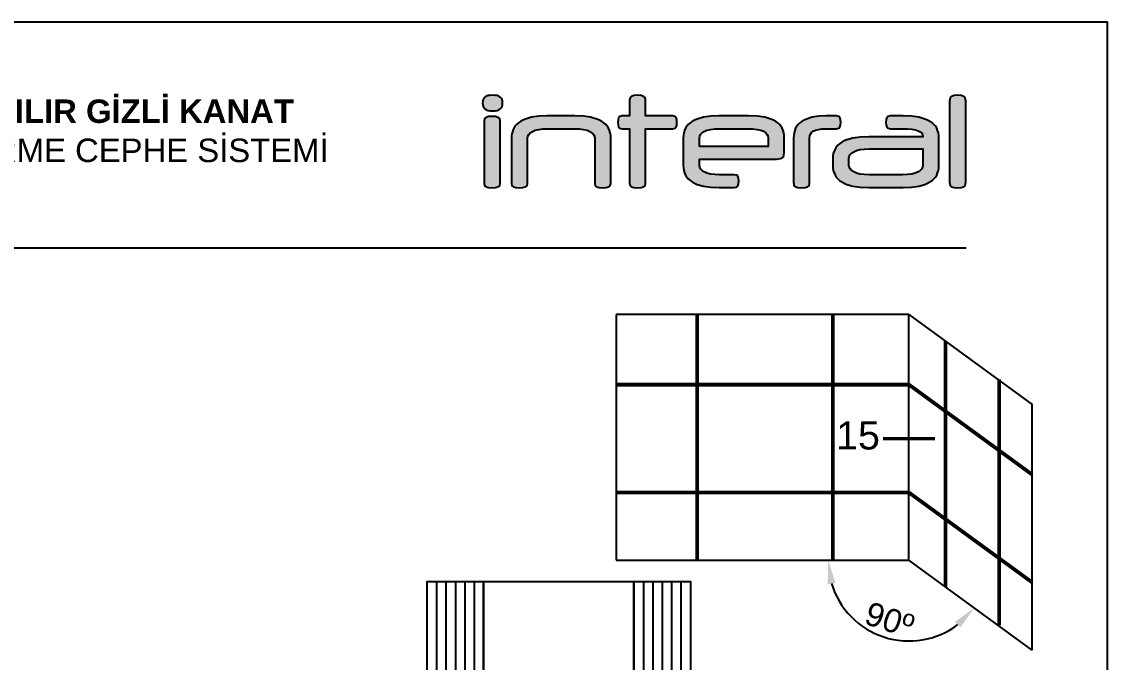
# Model space of a CAD drawing. Header units: millimetres. Extents: x 12 to 3612, y 18 to 315.
# Drawn here: x 3497 to 3612.5, y 246.7 to 314.9 of the extents above; entities that cross this region are included whole.
import ezdxf

# ---------------------------------------------------------------- set-up
doc = ezdxf.new("R2010")
doc.units = ezdxf.units.MM
for name, color, linetype in [('Aksesuar', 7, 'Continuous'), ('ANTET', 140, 'Continuous'), ('antet_k', 7, 'Continuous'), ('Bütil', 50, 'Continuous'), ('PROFIL', 7, 'Continuous'), ('Silikon', 143, 'Continuous'), ('yazı_numara_k', 11, 'Continuous')]:
    doc.layers.add(name, color=color, linetype=linetype)
doc.styles.add('ITALIC', font='italic')
doc.styles.get("Standard").update_dxf_attribs({"font": 'arial.ttf'})
doc.dimstyles.new('ISO-25', dxfattribs={"dimtxt": 2.5, "dimasz": 2.5, "dimexe": 1.25, "dimexo": 0.625, "dimtad": 1, "dimtxsty": 'Standard', "dimcen": 2.5, "dimadec": 0, "dimazin": 0, "dimtfac": 1, "dimtmove": 0, "dimatfit": 3, "dimfxl": 1, "dimarcsym": 0})

# ---------------------------------------------------------------- blocks, each defined once
blk = doc.blocks.new('İnteral Logo - 2D')
at = {"layer": 'PROFIL', "ltscale": 10}
h = blk.add_hatch(color=7, dxfattribs=at)
h.paths.add_polyline_path([(2732.47, 1117.8), (2732.47, 1124.16), (2732.45, 1124.34), (2732.41, 1124.48), (2732.35, 1124.6), (2732.25, 1124.67), (2731.98, 1124.76), (2731.61, 1124.79), (2731.23, 1124.76), (2730.97, 1124.67), (2730.87, 1124.6), (2730.81, 1124.48), (2730.77, 1124.34), (2730.76, 1124.16), (2730.76, 1117.8), (2730.77, 1117.62), (2730.81, 1117.48), (2730.87, 1117.36), (2730.97, 1117.29), (2731.23, 1117.2), (2731.61, 1117.17), (2731.98, 1117.2), (2732.25, 1117.29), (2732.35, 1117.36), (2732.41, 1117.48), (2732.45, 1117.62)])
h.paths.add_polyline_path([(2732.72, 1126.21), (2732.71, 1126.41), (2732.66, 1126.58), (2732.58, 1126.73), (2732.47, 1126.84), (2732.33, 1126.93), (2732.15, 1127), (2731.92, 1127.03), (2731.66, 1127.05), (2731.4, 1127.03), (2731.17, 1127), (2730.99, 1126.93), (2730.84, 1126.84), (2730.73, 1126.73), (2730.66, 1126.58), (2730.61, 1126.41), (2730.59, 1126.21), (2730.61, 1126.01), (2730.66, 1125.84), (2730.73, 1125.69), (2730.84, 1125.58), (2730.99, 1125.49), (2731.17, 1125.42), (2731.4, 1125.39), (2731.66, 1125.37), (2731.92, 1125.39), (2732.15, 1125.42), (2732.33, 1125.49), (2732.47, 1125.58), (2732.58, 1125.69), (2732.66, 1125.84), (2732.71, 1126.01)])
for points in [[(2751.25, 1123.85), (2751.27, 1124.15), (2751.25, 1124.44), (2751.18, 1124.66), (2751.13, 1124.74), (2751.04, 1124.79), (2750.79, 1124.84), (2747.94, 1124.84), (2747.94, 1126.41), (2747.93, 1126.59), (2747.89, 1126.74), (2747.82, 1126.85), (2747.73, 1126.92), (2747.46, 1127.02), (2747.08, 1127.05), (2746.7, 1127.02), (2746.44, 1126.92), (2746.35, 1126.85), (2746.28, 1126.74), (2746.24, 1126.59), (2746.23, 1126.41), (2746.23, 1124.84), (2745.46, 1124.84), (2745.21, 1124.79), (2745.12, 1124.74), (2745.06, 1124.66), (2745, 1124.44), (2744.98, 1124.15), (2745, 1123.85), (2745.06, 1123.64), (2745.12, 1123.57), (2745.21, 1123.52), (2745.46, 1123.47), (2746.23, 1123.47), (2746.23, 1117.8), (2746.24, 1117.62), (2746.28, 1117.48), (2746.35, 1117.36), (2746.44, 1117.29), (2746.7, 1117.2), (2747.08, 1117.17), (2747.46, 1117.2), (2747.73, 1117.29), (2747.82, 1117.36), (2747.89, 1117.48), (2747.93, 1117.62), (2747.94, 1117.8), (2747.94, 1123.47), (2750.79, 1123.47), (2751.04, 1123.52), (2751.13, 1123.57), (2751.18, 1123.64)], [(2743.86, 1123.73), (2743.7, 1123.92), (2743.51, 1124.09), (2743.28, 1124.25), (2743.03, 1124.39), (2742.75, 1124.51), (2742.09, 1124.69), (2741.32, 1124.8), (2740.42, 1124.84), (2737.48, 1124.84), (2736.59, 1124.8), (2735.81, 1124.69), (2735.16, 1124.51), (2734.87, 1124.39), (2734.62, 1124.25), (2734.4, 1124.09), (2734.2, 1123.92), (2734.04, 1123.73), (2733.91, 1123.52), (2733.8, 1123.29), (2733.73, 1123.04), (2733.68, 1122.77), (2733.67, 1122.49), (2733.67, 1117.8), (2733.68, 1117.62), (2733.72, 1117.48), (2733.79, 1117.36), (2733.88, 1117.29), (2734.14, 1117.2), (2734.52, 1117.17), (2734.89, 1117.2), (2735.16, 1117.29), (2735.26, 1117.36), (2735.33, 1117.48), (2735.37, 1117.62), (2735.38, 1117.8), (2735.38, 1122.49), (2735.41, 1122.69), (2735.51, 1122.87), (2735.67, 1123.04), (2735.89, 1123.19), (2736.19, 1123.31), (2736.56, 1123.4), (2737.01, 1123.46), (2737.54, 1123.47), (2740.37, 1123.47), (2740.89, 1123.46), (2741.34, 1123.4), (2741.72, 1123.31), (2742.01, 1123.19), (2742.24, 1123.04), (2742.4, 1122.87), (2742.49, 1122.69), (2742.52, 1122.49), (2742.52, 1117.8), (2742.54, 1117.62), (2742.58, 1117.48), (2742.64, 1117.36), (2742.73, 1117.29), (2743, 1117.2), (2743.37, 1117.17), (2743.75, 1117.2), (2744.02, 1117.29), (2744.11, 1117.36), (2744.18, 1117.48), (2744.22, 1117.62), (2744.24, 1117.8), (2744.24, 1122.49), (2744.22, 1122.77), (2744.18, 1123.04), (2744.1, 1123.29), (2744, 1123.52)], [(2768.68, 1123.85), (2768.7, 1124.15), (2768.68, 1124.44), (2768.61, 1124.66), (2768.55, 1124.74), (2768.47, 1124.79), (2768.21, 1124.84), (2767.16, 1124.84), (2766.36, 1124.8), (2765.67, 1124.69), (2765.07, 1124.51), (2764.81, 1124.39), (2764.57, 1124.26), (2764.36, 1124.1), (2764.18, 1123.93), (2764.02, 1123.74), (2763.9, 1123.53), (2763.8, 1123.3), (2763.73, 1123.05), (2763.69, 1122.79), (2763.67, 1122.5), (2763.67, 1117.8), (2763.69, 1117.62), (2763.72, 1117.48), (2763.79, 1117.36), (2763.88, 1117.29), (2764.15, 1117.2), (2764.52, 1117.17), (2764.9, 1117.2), (2765.17, 1117.29), (2765.26, 1117.36), (2765.33, 1117.48), (2765.37, 1117.62), (2765.38, 1117.8), (2765.38, 1122.5), (2765.41, 1122.72), (2765.48, 1122.91), (2765.6, 1123.08), (2765.78, 1123.22), (2766.01, 1123.33), (2766.32, 1123.41), (2766.7, 1123.46), (2767.16, 1123.47), (2768.21, 1123.47), (2768.47, 1123.52), (2768.55, 1123.57), (2768.61, 1123.64)]]:
    blk.add_hatch(color=7, dxfattribs=at).paths.add_polyline_path(points)
at = {"layer": 'PROFIL', "ltscale": 10, "true_color": 0xfed100}
blk.add_hatch(color=40, dxfattribs=at).paths.add_polyline_path([(2781.99, 1117.8), (2781.99, 1126.41), (2781.98, 1126.59), (2781.94, 1126.74), (2781.87, 1126.85), (2781.78, 1126.92), (2781.51, 1127.02), (2781.13, 1127.05), (2780.75, 1127.02), (2780.49, 1126.92), (2780.4, 1126.85), (2780.33, 1126.74), (2780.29, 1126.59), (2780.28, 1126.41), (2780.28, 1117.8), (2780.29, 1117.62), (2780.33, 1117.48), (2780.4, 1117.36), (2780.49, 1117.29), (2780.75, 1117.2), (2781.13, 1117.17), (2781.51, 1117.2), (2781.78, 1117.29), (2781.87, 1117.36), (2781.94, 1117.48), (2781.98, 1117.62)])
at = {"layer": 'PROFIL', "ltscale": 10}
h = blk.add_hatch(color=7, dxfattribs=at)
h.paths.add_polyline_path([(2762, 1124.1), (2761.79, 1124.26), (2761.55, 1124.39), (2761.27, 1124.51), (2760.61, 1124.69), (2759.81, 1124.8), (2758.87, 1124.84), (2755.76, 1124.84), (2754.87, 1124.8), (2754.09, 1124.69), (2753.44, 1124.51), (2753.15, 1124.39), (2752.9, 1124.25), (2752.68, 1124.09), (2752.48, 1123.92), (2752.32, 1123.73), (2752.18, 1123.52), (2752.08, 1123.29), (2752.01, 1123.04), (2751.96, 1122.77), (2751.95, 1122.49), (2751.95, 1119.56), (2751.96, 1119.28), (2752.01, 1119.02), (2752.08, 1118.77), (2752.18, 1118.54), (2752.32, 1118.33), (2752.48, 1118.14), (2752.68, 1117.96), (2752.9, 1117.81), (2753.15, 1117.67), (2753.44, 1117.55), (2754.09, 1117.37), (2754.87, 1117.26), (2755.76, 1117.22), (2757.36, 1117.22), (2757.62, 1117.26), (2757.7, 1117.32), (2757.76, 1117.39), (2757.83, 1117.61), (2757.85, 1117.91), (2757.83, 1118.2), (2757.76, 1118.41), (2757.7, 1118.49), (2757.62, 1118.54), (2757.36, 1118.58), (2755.81, 1118.58), (2755.29, 1118.6), (2754.84, 1118.65), (2754.46, 1118.74), (2754.17, 1118.87), (2753.95, 1119.02), (2753.79, 1119.19), (2753.69, 1119.37), (2753.66, 1119.56), (2753.66, 1120.25), (2761.88, 1120.25), (2762.3, 1120.29), (2762.44, 1120.34), (2762.54, 1120.4), (2762.61, 1120.49), (2762.65, 1120.61), (2762.69, 1120.94), (2762.69, 1122.49), (2762.67, 1122.78), (2762.63, 1123.04), (2762.56, 1123.29), (2762.46, 1123.52), (2762.34, 1123.74), (2762.18, 1123.93)])
h.paths.add_polyline_path([(2753.66, 1121.59), (2753.66, 1122.49), (2753.69, 1122.69), (2753.79, 1122.87), (2753.95, 1123.04), (2754.17, 1123.19), (2754.46, 1123.31), (2754.84, 1123.4), (2755.29, 1123.46), (2755.81, 1123.47), (2758.82, 1123.47), (2759.35, 1123.46), (2759.81, 1123.41), (2760.18, 1123.33), (2760.47, 1123.22), (2760.69, 1123.08), (2760.85, 1122.91), (2760.95, 1122.71), (2760.98, 1122.49), (2760.98, 1121.59)], flags=16)
at = {"layer": 'PROFIL', "ltscale": 10, "true_color": 0xfed100}
h = blk.add_hatch(color=40, dxfattribs=at)
h.paths.add_polyline_path([(2779.15, 1119.56), (2779.15, 1122.49), (2779.13, 1122.77), (2779.09, 1123.04), (2779.01, 1123.29), (2778.91, 1123.52), (2778.78, 1123.73), (2778.61, 1123.92), (2778.42, 1124.09), (2778.19, 1124.25), (2777.94, 1124.39), (2777.66, 1124.51), (2777, 1124.69), (2776.23, 1124.8), (2775.33, 1124.84), (2774.01, 1124.84), (2773.76, 1124.79), (2773.67, 1124.74), (2773.61, 1124.67), (2773.54, 1124.45), (2773.51, 1124.15), (2773.54, 1123.85), (2773.61, 1123.64), (2773.67, 1123.57), (2773.76, 1123.52), (2774.01, 1123.47), (2775.28, 1123.47), (2775.81, 1123.46), (2776.27, 1123.42), (2776.64, 1123.35), (2776.93, 1123.25), (2777.15, 1123.13), (2777.31, 1122.99), (2777.4, 1122.82), (2777.44, 1122.64), (2777.44, 1122.62), (2771.67, 1122.62), (2770.77, 1122.59), (2770, 1122.48), (2769.34, 1122.29), (2769.06, 1122.18), (2768.81, 1122.04), (2768.58, 1121.88), (2768.39, 1121.71), (2768.22, 1121.52), (2768.09, 1121.31), (2767.99, 1121.08), (2767.91, 1120.83), (2767.87, 1120.56), (2767.85, 1120.28), (2767.85, 1119.56), (2767.87, 1119.28), (2767.91, 1119.02), (2767.99, 1118.77), (2768.09, 1118.54), (2768.22, 1118.33), (2768.39, 1118.14), (2768.58, 1117.96), (2768.81, 1117.81), (2769.06, 1117.67), (2769.34, 1117.55), (2770, 1117.37), (2770.77, 1117.26), (2771.67, 1117.22), (2775.33, 1117.22), (2776.23, 1117.26), (2777, 1117.37), (2777.66, 1117.55), (2777.94, 1117.67), (2778.19, 1117.81), (2778.42, 1117.96), (2778.61, 1118.14), (2778.78, 1118.33), (2778.91, 1118.54), (2779.01, 1118.77), (2779.09, 1119.02), (2779.13, 1119.28)])
h.paths.add_polyline_path([(2769.56, 1119.56), (2769.56, 1120.33), (2769.6, 1120.53), (2769.69, 1120.72), (2769.85, 1120.88), (2770.08, 1121.03), (2770.37, 1121.16), (2770.74, 1121.25), (2771.19, 1121.3), (2771.72, 1121.32), (2777.44, 1121.32), (2777.44, 1119.56), (2777.4, 1119.37), (2777.31, 1119.19), (2777.15, 1119.02), (2776.92, 1118.87), (2776.63, 1118.74), (2776.26, 1118.65), (2775.81, 1118.6), (2775.28, 1118.58), (2771.72, 1118.58), (2771.19, 1118.6), (2770.74, 1118.65), (2770.37, 1118.74), (2770.08, 1118.87), (2769.85, 1119.02), (2769.69, 1119.19), (2769.6, 1119.37)], flags=16)
at = {"layer": 'PROFIL', "color": 7, "ltscale": 10}
for points in [[(2732.72, 1126.21), (2732.71, 1126.41), (2732.66, 1126.58), (2732.58, 1126.73), (2732.47, 1126.84), (2732.33, 1126.93), (2732.15, 1127), (2731.92, 1127.03), (2731.66, 1127.05), (2731.4, 1127.03), (2731.17, 1127), (2730.99, 1126.93), (2730.84, 1126.84), (2730.73, 1126.73), (2730.66, 1126.58), (2730.61, 1126.41), (2730.59, 1126.21), (2730.61, 1126.01), (2730.66, 1125.84), (2730.73, 1125.69), (2730.84, 1125.58), (2730.99, 1125.49), (2731.17, 1125.42), (2731.4, 1125.39), (2731.66, 1125.37), (2731.92, 1125.39), (2732.15, 1125.42), (2732.33, 1125.49), (2732.47, 1125.58), (2732.58, 1125.69), (2732.66, 1125.84), (2732.71, 1126.01)], [(2751.25, 1123.85), (2751.27, 1124.15), (2751.25, 1124.44), (2751.18, 1124.66), (2751.13, 1124.74), (2751.04, 1124.79), (2750.79, 1124.84), (2747.94, 1124.84), (2747.94, 1126.41), (2747.93, 1126.59), (2747.89, 1126.74), (2747.82, 1126.85), (2747.73, 1126.92), (2747.46, 1127.02), (2747.08, 1127.05), (2746.7, 1127.02), (2746.44, 1126.92), (2746.35, 1126.85), (2746.28, 1126.74), (2746.24, 1126.59), (2746.23, 1126.41), (2746.23, 1124.84), (2745.46, 1124.84), (2745.21, 1124.79), (2745.12, 1124.74), (2745.06, 1124.66), (2745, 1124.44), (2744.98, 1124.15), (2745, 1123.85), (2745.06, 1123.64), (2745.12, 1123.57), (2745.21, 1123.52), (2745.46, 1123.47), (2746.23, 1123.47), (2746.23, 1117.8), (2746.24, 1117.62), (2746.28, 1117.48), (2746.35, 1117.36), (2746.44, 1117.29), (2746.7, 1117.2), (2747.08, 1117.17), (2747.46, 1117.2), (2747.73, 1117.29), (2747.82, 1117.36), (2747.89, 1117.48), (2747.93, 1117.62), (2747.94, 1117.8), (2747.94, 1123.47), (2750.79, 1123.47), (2751.04, 1123.52), (2751.13, 1123.57), (2751.18, 1123.64)], [(2732.47, 1117.8), (2732.47, 1124.16), (2732.45, 1124.34), (2732.41, 1124.48), (2732.35, 1124.6), (2732.25, 1124.67), (2731.98, 1124.76), (2731.61, 1124.79), (2731.23, 1124.76), (2730.97, 1124.67), (2730.87, 1124.6), (2730.81, 1124.48), (2730.77, 1124.34), (2730.76, 1124.16), (2730.76, 1117.8), (2730.77, 1117.62), (2730.81, 1117.48), (2730.87, 1117.36), (2730.97, 1117.29), (2731.23, 1117.2), (2731.61, 1117.17), (2731.98, 1117.2), (2732.25, 1117.29), (2732.35, 1117.36), (2732.41, 1117.48), (2732.45, 1117.62)], [(2743.86, 1123.73), (2743.7, 1123.92), (2743.51, 1124.09), (2743.28, 1124.25), (2743.03, 1124.39), (2742.75, 1124.51), (2742.09, 1124.69), (2741.32, 1124.8), (2740.42, 1124.84), (2737.48, 1124.84), (2736.59, 1124.8), (2735.81, 1124.69), (2735.16, 1124.51), (2734.87, 1124.39), (2734.62, 1124.25), (2734.4, 1124.09), (2734.2, 1123.92), (2734.04, 1123.73), (2733.91, 1123.52), (2733.8, 1123.29), (2733.73, 1123.04), (2733.68, 1122.77), (2733.67, 1122.49), (2733.67, 1117.8), (2733.68, 1117.62), (2733.72, 1117.48), (2733.79, 1117.36), (2733.88, 1117.29), (2734.14, 1117.2), (2734.52, 1117.17), (2734.89, 1117.2), (2735.16, 1117.29), (2735.26, 1117.36), (2735.33, 1117.48), (2735.37, 1117.62), (2735.38, 1117.8), (2735.38, 1122.49), (2735.41, 1122.69), (2735.51, 1122.87), (2735.67, 1123.04), (2735.89, 1123.19), (2736.19, 1123.31), (2736.56, 1123.4), (2737.01, 1123.46), (2737.54, 1123.47), (2740.37, 1123.47), (2740.89, 1123.46), (2741.34, 1123.4), (2741.72, 1123.31), (2742.01, 1123.19), (2742.24, 1123.04), (2742.4, 1122.87), (2742.49, 1122.69), (2742.52, 1122.49), (2742.52, 1117.8), (2742.54, 1117.62), (2742.58, 1117.48), (2742.64, 1117.36), (2742.73, 1117.29), (2743, 1117.2), (2743.37, 1117.17), (2743.75, 1117.2), (2744.02, 1117.29), (2744.11, 1117.36), (2744.18, 1117.48), (2744.22, 1117.62), (2744.24, 1117.8), (2744.24, 1122.49), (2744.22, 1122.77), (2744.18, 1123.04), (2744.1, 1123.29), (2744, 1123.52)], [(2762, 1124.1), (2761.79, 1124.26), (2761.55, 1124.39), (2761.27, 1124.51), (2760.61, 1124.69), (2759.81, 1124.8), (2758.87, 1124.84), (2755.76, 1124.84), (2754.87, 1124.8), (2754.09, 1124.69), (2753.44, 1124.51), (2753.15, 1124.39), (2752.9, 1124.25), (2752.68, 1124.09), (2752.48, 1123.92), (2752.32, 1123.73), (2752.18, 1123.52), (2752.08, 1123.29), (2752.01, 1123.04), (2751.96, 1122.77), (2751.95, 1122.49), (2751.95, 1119.56), (2751.96, 1119.28), (2752.01, 1119.02), (2752.08, 1118.77), (2752.18, 1118.54), (2752.32, 1118.33), (2752.48, 1118.14), (2752.68, 1117.96), (2752.9, 1117.81), (2753.15, 1117.67), (2753.44, 1117.55), (2754.09, 1117.37), (2754.87, 1117.26), (2755.76, 1117.22), (2757.36, 1117.22), (2757.62, 1117.26), (2757.7, 1117.32), (2757.76, 1117.39), (2757.83, 1117.61), (2757.85, 1117.91), (2757.83, 1118.2), (2757.76, 1118.41), (2757.7, 1118.49), (2757.62, 1118.54), (2757.36, 1118.58), (2755.81, 1118.58), (2755.29, 1118.6), (2754.84, 1118.65), (2754.46, 1118.74), (2754.17, 1118.87), (2753.95, 1119.02), (2753.79, 1119.19), (2753.69, 1119.37), (2753.66, 1119.56), (2753.66, 1120.25), (2761.88, 1120.25), (2762.3, 1120.29), (2762.44, 1120.34), (2762.54, 1120.4), (2762.61, 1120.49), (2762.65, 1120.61), (2762.69, 1120.94), (2762.69, 1122.49), (2762.67, 1122.78), (2762.63, 1123.04), (2762.56, 1123.29), (2762.46, 1123.52), (2762.34, 1123.74), (2762.18, 1123.93)], [(2768.68, 1123.85), (2768.7, 1124.15), (2768.68, 1124.44), (2768.61, 1124.66), (2768.55, 1124.74), (2768.47, 1124.79), (2768.21, 1124.84), (2767.16, 1124.84), (2766.36, 1124.8), (2765.67, 1124.69), (2765.07, 1124.51), (2764.81, 1124.39), (2764.57, 1124.26), (2764.36, 1124.1), (2764.18, 1123.93), (2764.02, 1123.74), (2763.9, 1123.53), (2763.8, 1123.3), (2763.73, 1123.05), (2763.69, 1122.79), (2763.67, 1122.5), (2763.67, 1117.8), (2763.69, 1117.62), (2763.72, 1117.48), (2763.79, 1117.36), (2763.88, 1117.29), (2764.15, 1117.2), (2764.52, 1117.17), (2764.9, 1117.2), (2765.17, 1117.29), (2765.26, 1117.36), (2765.33, 1117.48), (2765.37, 1117.62), (2765.38, 1117.8), (2765.38, 1122.5), (2765.41, 1122.72), (2765.48, 1122.91), (2765.6, 1123.08), (2765.78, 1123.22), (2766.01, 1123.33), (2766.32, 1123.41), (2766.7, 1123.46), (2767.16, 1123.47), (2768.21, 1123.47), (2768.47, 1123.52), (2768.55, 1123.57), (2768.61, 1123.64)], [(2753.66, 1121.59), (2753.66, 1122.49), (2753.69, 1122.69), (2753.79, 1122.87), (2753.95, 1123.04), (2754.17, 1123.19), (2754.46, 1123.31), (2754.84, 1123.4), (2755.29, 1123.46), (2755.81, 1123.47), (2758.82, 1123.47), (2759.35, 1123.46), (2759.81, 1123.41), (2760.18, 1123.33), (2760.47, 1123.22), (2760.69, 1123.08), (2760.85, 1122.91), (2760.95, 1122.71), (2760.98, 1122.49), (2760.98, 1121.59)]]:
    blk.add_lwpolyline(points, close=True, dxfattribs=at)
at = {"layer": 'PROFIL', "color": 40, "ltscale": 10, "true_color": 0xfed100}
for points in [[(2781.99, 1117.8), (2781.99, 1126.41), (2781.98, 1126.59), (2781.94, 1126.74), (2781.87, 1126.85), (2781.78, 1126.92), (2781.51, 1127.02), (2781.13, 1127.05), (2780.75, 1127.02), (2780.49, 1126.92), (2780.4, 1126.85), (2780.33, 1126.74), (2780.29, 1126.59), (2780.28, 1126.41), (2780.28, 1117.8), (2780.29, 1117.62), (2780.33, 1117.48), (2780.4, 1117.36), (2780.49, 1117.29), (2780.75, 1117.2), (2781.13, 1117.17), (2781.51, 1117.2), (2781.78, 1117.29), (2781.87, 1117.36), (2781.94, 1117.48), (2781.98, 1117.62)], [(2779.15, 1119.56), (2779.15, 1122.49), (2779.13, 1122.77), (2779.09, 1123.04), (2779.01, 1123.29), (2778.91, 1123.52), (2778.78, 1123.73), (2778.61, 1123.92), (2778.42, 1124.09), (2778.19, 1124.25), (2777.94, 1124.39), (2777.66, 1124.51), (2777, 1124.69), (2776.23, 1124.8), (2775.33, 1124.84), (2774.01, 1124.84), (2773.76, 1124.79), (2773.67, 1124.74), (2773.61, 1124.67), (2773.54, 1124.45), (2773.51, 1124.15), (2773.54, 1123.85), (2773.61, 1123.64), (2773.67, 1123.57), (2773.76, 1123.52), (2774.01, 1123.47), (2775.28, 1123.47), (2775.81, 1123.46), (2776.27, 1123.42), (2776.64, 1123.35), (2776.93, 1123.25), (2777.15, 1123.13), (2777.31, 1122.99), (2777.4, 1122.82), (2777.44, 1122.64), (2777.44, 1122.62), (2771.67, 1122.62), (2770.77, 1122.59), (2770, 1122.48), (2769.34, 1122.29), (2769.06, 1122.18), (2768.81, 1122.04), (2768.58, 1121.88), (2768.39, 1121.71), (2768.22, 1121.52), (2768.09, 1121.31), (2767.99, 1121.08), (2767.91, 1120.83), (2767.87, 1120.56), (2767.85, 1120.28), (2767.85, 1119.56), (2767.87, 1119.28), (2767.91, 1119.02), (2767.99, 1118.77), (2768.09, 1118.54), (2768.22, 1118.33), (2768.39, 1118.14), (2768.58, 1117.96), (2768.81, 1117.81), (2769.06, 1117.67), (2769.34, 1117.55), (2770, 1117.37), (2770.77, 1117.26), (2771.67, 1117.22), (2775.33, 1117.22), (2776.23, 1117.26), (2777, 1117.37), (2777.66, 1117.55), (2777.94, 1117.67), (2778.19, 1117.81), (2778.42, 1117.96), (2778.61, 1118.14), (2778.78, 1118.33), (2778.91, 1118.54), (2779.01, 1118.77), (2779.09, 1119.02), (2779.13, 1119.28)], [(2769.56, 1119.56), (2769.56, 1120.33), (2769.6, 1120.53), (2769.69, 1120.72), (2769.85, 1120.88), (2770.08, 1121.03), (2770.37, 1121.16), (2770.74, 1121.25), (2771.19, 1121.3), (2771.72, 1121.32), (2777.44, 1121.32), (2777.44, 1119.56), (2777.4, 1119.37), (2777.31, 1119.19), (2777.15, 1119.02), (2776.92, 1118.87), (2776.63, 1118.74), (2776.26, 1118.65), (2775.81, 1118.6), (2775.28, 1118.58), (2771.72, 1118.58), (2771.19, 1118.6), (2770.74, 1118.65), (2770.37, 1118.74), (2770.08, 1118.87), (2769.85, 1119.02), (2769.69, 1119.19), (2769.6, 1119.37)]]:
    blk.add_lwpolyline(points, close=True, dxfattribs=at)
blk = doc.blocks.new('LOGO-1')
at = {"color": 7}
blk.add_line((1063.42, 1834.52), (883.42, 1834.52), dxfattribs=at)
at = {"layer": 'yazı_numara_k', "color": 140}
blk.add_blockref('İnteral Logo - 2D', (-1718.64, 723.78), dxfattribs=at)
at = {"insert": (941.9, 1850.37), "char_height": 2.5, "width": 80.5608, "attachment_point": 1}
blk.add_mtext('{\\pxi3.38364;\\fArial Unicode MS|b1|i0|c162|p34;İÇE AÇILIR GİZLİ KANAT\\fArial Unicode MS|b0|i0|c162|p34;\\PGİYDİRME CEPHE SİSTEMİ}', dxfattribs=at)
blk = doc.blocks.new('MN50 ICV SİP. KAT. SYF.')
at = {"layer": 'antet_k', "color": 252}
blk.add_lwpolyline([(196.74, 36.05), (196.74, 333.05), (406.74, 333.05), (406.74, 36.05)], close=True, dxfattribs=at)
at = {"color": 0}
blk.add_blockref('LOGO-1', (-671.68, -1525.6), dxfattribs=at)
blk = doc.blocks.new('CAM (28 mm) - A')
for points in [[(-2035.01, 2821.74), (-2034.51, 2821.74), (-2034.51, 2827.56), (-2035.01, 2827.56), (-2035.01, 2827.56), (-2035.01, 2827.56), (-2035.01, 2821.74)], [(-2019.01, 2821.74), (-2019.01, 2827.56), (-2019.51, 2827.56), (-2019.51, 2822.03), (-2019.51, 2821.74), (-2019.01, 2821.74)]]:
    blk.add_hatch(color=2).paths.add_polyline_path(points)
at = {"layer": 'Aksesuar'}
h = blk.add_hatch(dxfattribs=at)
h.set_pattern_fill('DOTS', color=143, scale=0.5, angle=360)
h.set_pattern_definition([(360, (-5614.5057, 2692.7942), (0.396875, -0.79375), [0, -0.79375])])
h.paths.add_polyline_path([(-2035.01, 2812.76, -0.22997), (-2019.01, 2812.76), (-2019.01, 2817.76), (-2019.01, 2817.76), (-2019.01, 2821.74), (-2019.51, 2821.74, 0.339505), (-2021.49, 2819.76), (-2032.53, 2819.76, 0.339506), (-2034.51, 2821.74), (-2035.01, 2821.74), (-2035.01, 2818.98), (-2035.01, 2817.76)])
at = {"layer": 'Aksesuar', "color": 143}
for p, q in [((-2040.01, 2862.76), (-2040.01, 2812.76)), ((-2039.01, 2862.76), (-2039.01, 2812.76)), ((-2038.01, 2862.76), (-2038.01, 2812.76)), ((-2037.01, 2862.76), (-2037.01, 2812.76)), ((-2036.01, 2862.76), (-2036.01, 2812.76)), ((-2018.01, 2862.76), (-2018.01, 2812.76)), ((-2017.01, 2862.76), (-2017.01, 2812.76)), ((-2016.01, 2862.76), (-2016.01, 2812.76)), ((-2015.01, 2862.76), (-2015.01, 2812.76)), ((-2014.01, 2862.76), (-2014.01, 2812.76))]:
    blk.add_line(p, q, dxfattribs=at)
for points in [[(-2035.01, 2827.56), (-2035.01, 2862.76), (-2041.01, 2862.76), (-2041.01, 2823.66), (-2041.01, 2814.25), (-2040.75, 2813.52), (-2040.75, 2813.5), (-2040.01, 2812.76), (-2035.01, 2812.76), (-2035.01, 2817.76), (-2035.01, 2821.74), (-2035.01, 2821.74), (-2035.01, 2827.56)], [(-2019.01, 2827.56), (-2019.01, 2862.76), (-2035.01, 2862.76), (-2035.01, 2827.56), (-2034.51, 2827.56), (-2032.81, 2827.56), (-2021.21, 2827.56), (-2019.51, 2827.56)], [(-2013.01, 2823.66), (-2013.01, 2862.76), (-2019.01, 2862.76), (-2019.01, 2827.56), (-2019.01, 2827.56), (-2019.01, 2821.74), (-2019.01, 2821.74), (-2019.01, 2817.76), (-2019.01, 2812.76), (-2014.01, 2812.76), (-2013.26, 2813.5), (-2013.26, 2813.52), (-2013.01, 2814.25)]]:
    blk.add_lwpolyline(points, close=True, dxfattribs=at)
for points in [[(-2034.51, 2827.56), (-2034.51, 2821.74, -0.339506), (-2032.53, 2819.76), (-2021.49, 2819.76, -0.339506), (-2019.51, 2821.74), (-2019.51, 2822.03), (-2019.51, 2827.56), (-2021.21, 2827.56), (-2032.81, 2827.56)], [(-2033.71, 2826.56), (-2034.01, 2826.56), (-2034.01, 2822.14, -0.253025), (-2032.12, 2820.26), (-2021.89, 2820.26, -0.253025), (-2020.01, 2822.14), (-2020.01, 2826.56), (-2020.31, 2826.56), (-2020.31, 2822.36, 0.214531), (-2022.11, 2820.56), (-2031.91, 2820.56, 0.214531), (-2033.71, 2822.36)], [(-2033.51, 2826.56), (-2032.81, 2826.56), (-2021.21, 2826.56), (-2020.51, 2826.56), (-2020.51, 2822.49, 0.192571), (-2022.24, 2820.76), (-2031.77, 2820.76, 0.192571), (-2033.51, 2822.49)]]:
    blk.add_lwpolyline(points, format="xyb", close=True, dxfattribs=at)
at = {"layer": 'Aksesuar', "color": 143, "elevation": 0}
blk.add_lwpolyline([(-2019.01, 2812.76), (-2019.01, 2821.74), (-2019.51, 2821.74, 0.339505), (-2021.49, 2819.76), (-2032.53, 2819.76, 0.339506), (-2034.51, 2821.74), (-2035.01, 2821.74), (-2035.01, 2812.76, -0.22997)], format="xyb", close=True, dxfattribs=at)
at = {"layer": 'Bütil'}
blk.add_lwpolyline([(-2035.01, 2821.74), (-2035.01, 2827.56), (-2034.51, 2827.56), (-2034.51, 2821.74)], close=True, dxfattribs=at)
at = {"layer": 'Silikon', "color": 140, "flags": 128}
blk.add_lwpolyline([(-2019.01, 2821.74), (-2019.01, 2827.56), (-2019.51, 2827.56), (-2019.51, 2821.74)], close=True, dxfattribs=at)
blk = doc.blocks.new('İLİS. GÖR. B')
at = {"const_width": 0.4}
for points in [[(2278.94, 558.73), (2278.94, 584.92)], [(2293.38, 558.73), (2293.38, 584.92)], [(2266.96, 555.88), (2266.96, 582.08)], [(2257.74, 567.86), (2270.85, 577.44)], [(2261.26, 551.81), (2261.26, 578)], [(2270.85, 577.44), (2302.01, 577.44)], [(2257.74, 556.38), (2270.85, 565.95)], [(2270.85, 565.95), (2302.01, 565.95)]]:
    blk.add_lwpolyline(points, dxfattribs=at)
at = {"layer": 'ANTET', "color": 0, "linetype": 'ByBlock'}
for p, q in [((2270.85, 584.92), (2257.74, 575.34)), ((2270.85, 584.92), (2302.01, 584.92)), ((2270.85, 565.95), (2270.85, 584.92)), ((2302.01, 584.92), (2302.01, 558.74)), ((2257.74, 549.16), (2257.74, 575.34)), ((2270.85, 558.74), (2270.85, 565.95)), ((2257.74, 549.16), (2270.85, 558.74)), ((2302.01, 558.74), (2270.85, 558.74))]:
    blk.add_line(p, q, dxfattribs=at)
blk = doc.blocks.new('*D121')
at = {"layer": 'ANTET', "color": 0, "lineweight": -2}
blk.add_arc((3591.37, 257.53), 8.6, 196.7222, 307.1178, dxfattribs=at)
at = {"layer": 'ANTET', "color": 0}
for points in [[(3583.55, 255.11), (3582.73, 254.99), (3582.78, 257.53)], [(3596.86, 250.38), (3596.26, 250.96), (3598.31, 252.45)]]:
    blk.add_solid(points, dxfattribs=at)
at = {"layer": 'Defpoints', "color": 0}
for p in [(3560.21, 257.53), (3591.37, 257.53), (3591.37, 257.53), (3585.62, 251.14), (3604.48, 247.95)]:
    blk.add_point(p, dxfattribs=at)
at = {"layer": 'ANTET', "color": 0, "insert": (3589.3, 251.18), "char_height": 2.5, "attachment_point": 5, "rotation": 341.92}
blk.add_mtext('{90º}', dxfattribs=at)

msp = doc.modelspace()

# ---------------------------------------------------------------- linework, layer by layer
at = {"layer": 'ANTET', "color": 0, "const_width": 0.359, "flags": 128}
msp.add_lwpolyline([(3588.592, 270.486), (3594.154, 270.486)], dxfattribs=at)

# ---------------------------------------------------------------- block references
msp.add_blockref('MN50 ICV SİP. KAT. SYF.', (3205.735, -18.174))
at = {"xscale": -1}
for name, p in [('İLİS. GÖR. B', (5862.219, -301.211)), ('CAM (28 mm) - A', (1527.102, -2607.506))]:
    msp.add_blockref(name, p, dxfattribs=at)

# ---------------------------------------------------------------- texts
at = {"layer": 'ANTET', "color": 0, "insert": (3588.279, 272.322), "char_height": 3, "attachment_point": 3, "style": 'ITALIC'}
msp.add_mtext('{\\fArial|b0|i0|c162|p34;15}', dxfattribs=at)

# ---------------------------------------------------------------- dimensions: what is measured, and where the dimension line sits
at = {"layer": 'ANTET', "color": 0}
dim = msp.add_angular_dim_2l(base=(3585.615, 251.143), line1=((3604.477, 247.949), (3591.373, 257.526)), line2=((3560.213, 257.526), (3591.373, 257.526)), text='{90º}', dimstyle='ISO-25', dxfattribs=at)
dim.commit()
dim.dimension.update_dxf_attribs({"geometry": '*D121', "text_midpoint": (3589.3, 251.177)})

doc.saveas('drawing.dxf')
